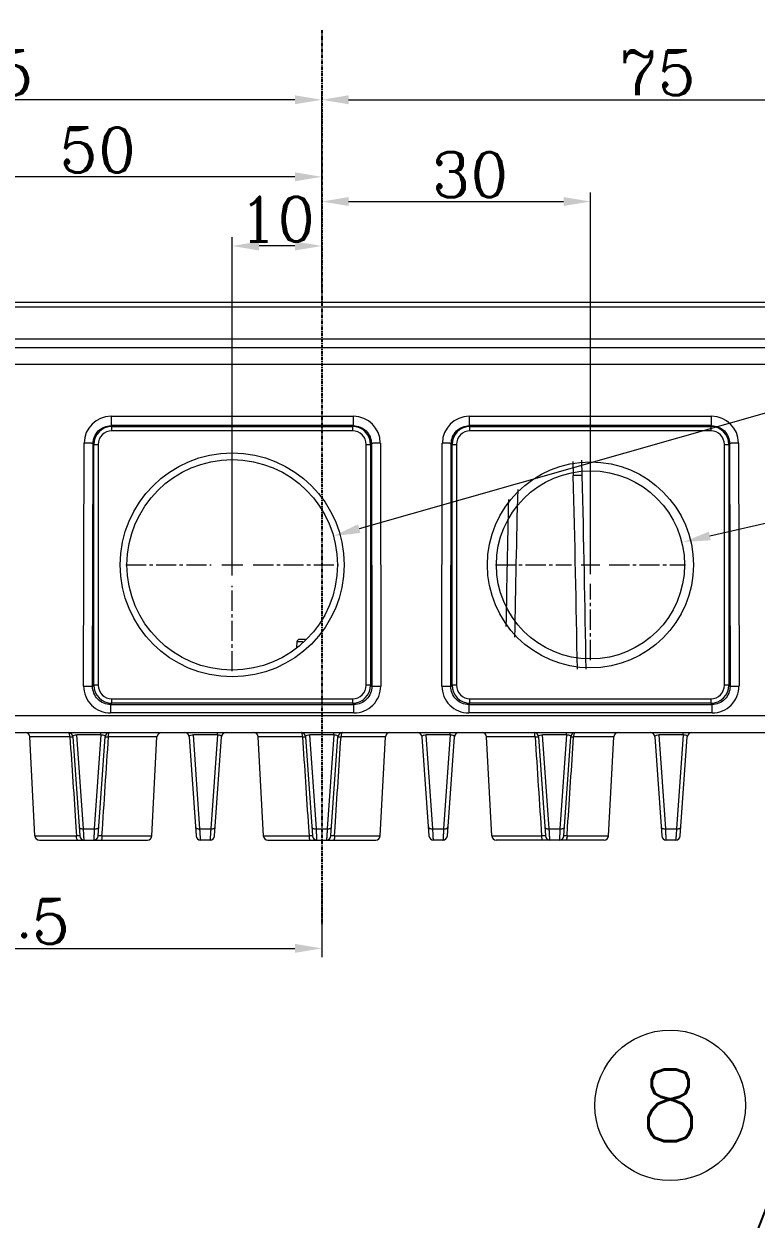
# Model space of a CAD drawing. Header units: millimetres. Extents: x 319 to 1143, y 285 to 1456.
# Drawn here: x 521 to 602.7, y 873.5 to 1007 of the extents above; entities that cross this region are included whole.
import ezdxf
from ezdxf import colors
from ezdxf.entities.mleader import LeaderData, LeaderLine
from ezdxf.enums import TextEntityAlignment as Align
from ezdxf.math import Vec2, Vec3

# ---------------------------------------------------------------- set-up
doc = ezdxf.new("R2010")
doc.units = ezdxf.units.MM
doc.linetypes.add('CENTER2', pattern=[1.125, 0.75, -0.125, 0.125, -0.125])
doc.layers.add('3中心线层', color=1, linetype='CENTER2')
doc.layers.add('from', color=7, linetype='Continuous', lineweight=13)
doc.layers.add('标柱线', color=3, linetype='Continuous', lineweight=13)
doc.styles.add('ROMANC', font='romanc.shx', dxfattribs={"bigfont": 'gbcbig.shx'})
doc.styles.get("Standard").update_dxf_attribs({"font": ''})
doc.styles.add('TXT', font='txt.shx', dxfattribs={"bigfont": 'gbcbig.shx'})
doc.styles.get('Standard').set_extended_font_data('SimSun')
doc.dimstyles.new('YanXiu', dxfattribs={"dimtxt": 2.5, "dimasz": 2.2, "dimexe": 0.66, "dimexo": 0, "dimgap": 0.66, "dimtad": 0, "dimdec": 1, "dimdsep": 46, "dimtxsty": 'ROMANC', "dimcen": 0, "dimclrd": 3, "dimclre": 3, "dimclrt": 42, "dimazin": 2, "dimtfac": 1, "dimtdec": 1, "dimtofl": 0, "dimtmove": 0, "dimatfit": 3, "dimfxl": 1, "dimlwd": 5, "dimlwe": 5, "dimarcsym": 0})

# ---------------------------------------------------------------- blocks, each defined once
blk = doc.blocks.new('*U16')
at = {"layer": '标柱线', "color": 0, "linetype": 'CENTER2', "lineweight": 0, "ltscale": 3, "transparency": 16777216}
for p, q in [((0, 2.35), (0, 11.87)), ((-11.87, 0), (-2.35, 0)), ((2.35, 0), (11.87, 0)), ((0, -11.87), (0, -2.35))]:
    blk.add_line(p, q, dxfattribs=at)
at = {"layer": '标柱线', "color": 0, "linetype": 'Continuous', "lineweight": 0, "ltscale": 3, "transparency": 16777216}
for p, q in [((-1.175, 0), (1.175, 0)), ((0, -1.175), (0, 1.175))]:
    blk.add_line(p, q, dxfattribs=at)
blk = doc.blocks.new('*U17')
at = {"layer": '标柱线', "color": 0, "linetype": 'CENTER2', "lineweight": 0, "ltscale": 3, "transparency": 16777216}
for p, q in [((0, 2.1), (0, 10.62)), ((-10.62, 0), (-2.1, 0)), ((2.1, 0), (10.62, 0)), ((0, -10.62), (0, -2.1))]:
    blk.add_line(p, q, dxfattribs=at)
at = {"layer": '标柱线', "color": 0, "linetype": 'Continuous', "lineweight": 0, "ltscale": 3, "transparency": 16777216}
for p, q in [((-1.05, 0), (1.05, 0)), ((0, -1.05), (0, 1.05))]:
    blk.add_line(p, q, dxfattribs=at)
blk = doc.blocks.new('*D80')
at = {"layer": 'Defpoints', "color": 0, "transparency": 16777216}
for p in [(594.65, 949.13), (571.73, 943.94)]:
    blk.add_point(p, dxfattribs=at)
at = {"layer": '标柱线', "color": 3, "lineweight": 5, "transparency": 16777216}
blk.add_line((737.47, 981.47), (597.58, 949.79), dxfattribs=at)
at = {"layer": '标柱线', "color": 3, "transparency": 16777216}
blk.add_solid([(597.47, 950.28), (597.69, 949.31), (594.65, 949.13)], dxfattribs=at)
at = {"layer": '标柱线', "color": 42, "lineweight": 0, "transparency": 16777216, "insert": (706.35, 978.43), "char_height": 5, "attachment_point": 5, "rotation": 12.7586, "style": 'ROMANC'}
blk.add_mtext('M22X1.5{\\fsimsun|b0|i0|c134|p34;通}{,}{\\fsimsun|b0|i0|c134|p34;倒角C1}', dxfattribs=at)
blk = doc.blocks.new('*D21')
at = {"layer": 'Defpoints', "color": 0, "transparency": 16777216}
for p in [(584.25, 987.13), (554.25, 975.85), (584.25, 946.57)]:
    blk.add_point(p, dxfattribs=at)
at = {"layer": '标柱线', "color": 3, "lineweight": 5, "transparency": 16777216}
for p, q in [((554.25, 976.85), (554.25, 988.13)), ((584.25, 947.57), (584.25, 988.13)), ((557.25, 987.13), (581.25, 987.13))]:
    blk.add_line(p, q, dxfattribs=at)
at = {"layer": '标柱线', "color": 3, "transparency": 16777216}
for points in [[(557.25, 987.63), (557.25, 986.63), (554.25, 987.13)], [(581.25, 986.63), (581.25, 987.63), (584.25, 987.13)]]:
    blk.add_solid(points, dxfattribs=at)
at = {"layer": '标柱线', "color": 42, "lineweight": 0, "transparency": 16777216, "insert": (570.82, 990.13), "char_height": 5, "attachment_point": 5, "rotation": 0, "style": 'ROMANC'}
blk.add_mtext('30', dxfattribs=at)
blk = doc.blocks.new('*D22')
at = {"layer": 'Defpoints', "color": 0, "transparency": 16777216}
for p in [(629.25, 998.49), (554.25, 975.85), (629.25, 946.57)]:
    blk.add_point(p, dxfattribs=at)
at = {"layer": '标柱线', "color": 3, "lineweight": 5, "transparency": 16777216}
for p, q in [((554.25, 976.85), (554.25, 999.49)), ((629.25, 947.57), (629.25, 999.49)), ((557.25, 998.49), (626.25, 998.49))]:
    blk.add_line(p, q, dxfattribs=at)
at = {"layer": '标柱线', "color": 3, "transparency": 16777216}
for points in [[(557.25, 998.99), (557.25, 997.99), (554.25, 998.49)], [(626.25, 997.99), (626.25, 998.99), (629.25, 998.49)]]:
    blk.add_solid(points, dxfattribs=at)
at = {"layer": '标柱线', "color": 42, "lineweight": 0, "transparency": 16777216, "insert": (591.75, 1001.49), "char_height": 5, "attachment_point": 5, "rotation": 0, "style": 'ROMANC'}
blk.add_mtext('75', dxfattribs=at)
blk = doc.blocks.new('*D23')
at = {"layer": 'Defpoints', "color": 0, "transparency": 16777216}
for p in [(544.25, 982.17), (554.25, 975.85), (544.25, 946.57)]:
    blk.add_point(p, dxfattribs=at)
at = {"layer": '标柱线', "color": 3, "lineweight": 5, "transparency": 16777216}
for p, q in [((544.25, 947.57), (544.25, 983.17)), ((551.25, 982.17), (547.25, 982.17)), ((554.25, 976.85), (554.25, 983.17))]:
    blk.add_line(p, q, dxfattribs=at)
at = {"layer": '标柱线', "color": 3, "transparency": 16777216}
for points in [[(547.25, 982.67), (547.25, 981.67), (544.25, 982.17)], [(551.25, 981.67), (551.25, 982.67), (554.25, 982.17)]]:
    blk.add_solid(points, dxfattribs=at)
at = {"layer": '标柱线', "color": 42, "lineweight": 0, "transparency": 16777216, "insert": (549.25, 985.17), "char_height": 5, "attachment_point": 5, "rotation": 0, "style": 'ROMANC'}
blk.add_mtext('10', dxfattribs=at)
blk = doc.blocks.new('*D24')
at = {"layer": 'Defpoints', "color": 0, "transparency": 16777216}
for p in [(504.25, 989.89), (554.25, 975.85), (504.25, 946.57)]:
    blk.add_point(p, dxfattribs=at)
at = {"layer": '标柱线', "color": 3, "lineweight": 5, "transparency": 16777216}
for p, q in [((504.25, 947.57), (504.25, 990.89)), ((554.25, 976.85), (554.25, 990.89)), ((551.25, 989.89), (507.25, 989.89))]:
    blk.add_line(p, q, dxfattribs=at)
at = {"layer": '标柱线', "color": 3, "transparency": 16777216}
for points in [[(507.25, 990.39), (507.25, 989.39), (504.25, 989.89)], [(551.25, 989.39), (551.25, 990.39), (554.25, 989.89)]]:
    blk.add_solid(points, dxfattribs=at)
at = {"layer": '标柱线', "color": 42, "lineweight": 0, "transparency": 16777216, "insert": (529.25, 992.89), "char_height": 5, "attachment_point": 5, "rotation": 0, "style": 'ROMANC'}
blk.add_mtext('50', dxfattribs=at)
blk = doc.blocks.new('*D25')
at = {"layer": 'Defpoints', "color": 0, "transparency": 16777216}
for p in [(469.75, 998.49), (554.25, 975.85), (469.75, 922.85)]:
    blk.add_point(p, dxfattribs=at)
at = {"layer": '标柱线', "color": 3, "lineweight": 5, "transparency": 16777216}
for p, q in [((469.75, 923.85), (469.75, 999.49)), ((554.25, 976.85), (554.25, 999.49)), ((551.25, 998.49), (472.75, 998.49))]:
    blk.add_line(p, q, dxfattribs=at)
at = {"layer": '标柱线', "color": 3, "transparency": 16777216}
for points in [[(472.75, 998.99), (472.75, 997.99), (469.75, 998.49)], [(551.25, 997.99), (551.25, 998.99), (554.25, 998.49)]]:
    blk.add_solid(points, dxfattribs=at)
at = {"layer": '标柱线', "color": 42, "lineweight": 0, "transparency": 16777216, "insert": (514.78, 1001.49), "char_height": 5, "attachment_point": 5, "rotation": 0, "style": 'ROMANC'}
blk.add_mtext('84.5', dxfattribs=at)
blk = doc.blocks.new('*D26')
at = {"layer": 'Defpoints', "color": 0, "transparency": 16777216}
for p in [(482.75, 921.35), (554.25, 911.66), (554.25, 903.76)]:
    blk.add_point(p, dxfattribs=at)
at = {"layer": '标柱线', "color": 3, "lineweight": 5, "transparency": 16777216}
for p, q in [((482.75, 920.35), (482.75, 902.76)), ((554.25, 910.66), (554.25, 902.76)), ((485.75, 903.76), (551.25, 903.76))]:
    blk.add_line(p, q, dxfattribs=at)
at = {"layer": '标柱线', "color": 3, "transparency": 16777216}
for points in [[(485.75, 904.26), (485.75, 903.26), (482.75, 903.76)], [(551.25, 903.26), (551.25, 904.26), (554.25, 903.76)]]:
    blk.add_solid(points, dxfattribs=at)
at = {"layer": '标柱线', "color": 42, "lineweight": 0, "transparency": 16777216, "insert": (518.88, 906.76), "char_height": 5, "attachment_point": 5, "rotation": 0, "style": 'ROMANC'}
blk.add_mtext('71.5', dxfattribs=at)
blk = doc.blocks.new('*D57')
at = {"layer": 'Defpoints', "color": 0, "transparency": 16777216}
for p in [(555.55, 949.79), (532.95, 943.36)]:
    blk.add_point(p, dxfattribs=at)
at = {"layer": '标柱线', "color": 3, "lineweight": 5, "transparency": 16777216}
blk.add_line((734.46, 1000.74), (558.44, 950.61), dxfattribs=at)
at = {"layer": '标柱线', "color": 3, "transparency": 16777216}
blk.add_solid([(558.3, 951.1), (558.57, 950.13), (555.55, 949.79)], dxfattribs=at)
at = {"layer": '标柱线', "color": 42, "lineweight": 0, "transparency": 16777216, "insert": (703.54, 996), "char_height": 5, "attachment_point": 5, "rotation": 15.8961, "style": 'ROMANC'}
blk.add_mtext('M25X1.5{\\fsimsun|b0|i0|c134|p34;通}{,}{\\fsimsun|b0|i0|c134|p34;倒角C1}', dxfattribs=at)

msp = doc.modelspace()

# ---------------------------------------------------------------- linework, layer by layer
at = {"color": 0, "linetype": 'Continuous', "lineweight": 0}
for p, q in [((674.25, 975.35), (434.25, 975.35)), ((664.05, 975.85), (444.45, 975.85)), ((434.44, 971.8), (674.06, 971.8)), ((435.44, 970.85), (673.07, 970.85)), ((654.64, 968.95), (453.86, 968.95)), ((530.72, 963.16), (530.72, 962.11)), ((530.72, 963.16), (557.78, 963.16)), ((530.8, 962.02), (530.72, 962.11)), ((557.78, 962.11), (530.72, 962.11)), ((530.8, 961.52), (530.8, 962.02)), ((530.8, 962.02), (557.7, 962.02)), ((557.78, 962.11), (557.7, 962.02)), ((557.7, 962.02), (557.7, 961.52)), ((557.78, 962.11), (557.78, 963.16)), ((570.72, 963.16), (570.72, 962.11)), ((570.72, 963.16), (597.78, 963.16)), ((597.78, 962.11), (570.72, 962.11)), ((570.8, 962.02), (570.72, 962.11)), ((570.8, 961.52), (570.8, 962.02)), ((570.8, 962.02), (597.7, 962.02)), ((597.78, 962.11), (597.7, 962.02)), ((597.7, 962.02), (597.7, 961.52)), ((597.78, 962.11), (597.78, 963.16)), ((557.7, 961.52), (530.8, 961.52)), ((597.7, 961.52), (570.8, 961.52)), ((527.66, 933.04), (527.71, 960.16)), ((528.66, 932.99), (528.71, 960.11)), ((528.71, 960.11), (528.81, 960.02)), ((528.81, 933.13), (528.81, 960.02)), ((528.81, 960.02), (529.3, 960.02)), ((529.3, 960.02), (529.3, 933.13)), ((559.2, 933.13), (559.2, 960.02)), ((559.2, 960.02), (559.7, 960.02)), ((559.7, 960.02), (559.79, 960.11)), ((559.7, 960.02), (559.7, 933.13)), ((559.79, 960.11), (559.84, 932.99)), ((560.79, 960.16), (560.84, 933.04)), ((567.66, 933.04), (567.71, 960.16)), ((568.66, 932.99), (568.71, 960.11)), ((568.71, 960.11), (568.81, 960.02)), ((568.81, 933.13), (568.81, 960.02)), ((568.81, 960.02), (569.3, 960.02)), ((569.3, 960.02), (569.3, 933.13)), ((599.2, 960.02), (599.7, 960.02)), ((599.2, 933.13), (599.2, 960.02)), ((599.7, 960.02), (599.79, 960.11)), ((599.7, 960.02), (599.7, 933.13)), ((599.79, 960.11), (599.84, 932.99)), ((600.79, 960.16), (600.84, 933.04)), ((582.29, 958.1), (582.33, 956.54)), ((583.33, 956.58), (583.29, 958.24)), ((552.45, 938.25), (551.78, 938.25)), ((551.48, 937.98), (551.42, 937.35)), ((552.13, 937.98), (551.48, 937.98)), ((528.81, 933.13), (528.66, 932.99)), ((529.3, 933.13), (528.81, 933.13)), ((559.7, 933.13), (559.2, 933.13)), ((559.84, 932.99), (559.7, 933.13)), ((568.81, 933.13), (568.66, 932.99)), ((569.3, 933.13), (568.81, 933.13)), ((599.7, 933.13), (599.2, 933.13)), ((599.84, 932.99), (599.7, 933.13)), ((530.8, 931.13), (530.8, 931.63)), ((530.8, 931.63), (557.7, 931.63)), ((557.7, 931.63), (557.7, 931.13)), ((570.8, 931.63), (597.7, 931.63)), ((570.8, 931.13), (570.8, 931.63)), ((597.7, 931.63), (597.7, 931.13)), ((530.66, 930.98), (530.8, 931.13)), ((530.66, 930.98), (530.66, 930.04)), ((530.66, 930.98), (557.84, 930.98)), ((557.84, 930.04), (530.66, 930.04)), ((557.7, 931.13), (530.8, 931.13)), ((557.7, 931.13), (557.84, 930.98)), ((557.84, 930.04), (557.84, 930.98)), ((570.66, 930.98), (570.8, 931.13)), ((570.66, 930.98), (597.84, 930.98)), ((570.66, 930.98), (570.66, 930.04)), ((597.84, 930.04), (570.66, 930.04)), ((597.7, 931.13), (570.8, 931.13)), ((597.7, 931.13), (597.84, 930.98)), ((597.84, 930.04), (597.84, 930.98)), ((455.92, 929.74), (652.58, 929.74)), ((453.4, 927.85), (655.1, 927.85)), ((522.23, 916.32), (521.65, 927.38)), ((526.13, 927.38), (521.65, 927.38)), ((526.44, 927.38), (527.22, 916.31)), ((527.65, 917.1), (526.91, 927.6)), ((529.59, 927.6), (526.91, 927.6)), ((529.59, 927.6), (528.85, 917.1)), ((529.28, 916.31), (530.06, 927.38)), ((529.59, 927.6), (529.59, 927.85)), ((535.85, 927.38), (530.44, 927.38)), ((535.28, 916.32), (535.85, 927.38)), ((539.44, 927.38), (540.22, 916.31)), ((540.65, 917.1), (539.91, 927.6)), ((542.59, 927.6), (539.91, 927.6)), ((542.59, 927.6), (541.85, 917.1)), ((542.28, 916.31), (543.06, 927.38)), ((542.59, 927.6), (542.59, 927.85)), ((552.1, 927.38), (547.15, 927.38)), ((547.73, 916.32), (547.15, 927.38)), ((552.44, 927.38), (553.22, 916.31)), ((555.59, 927.6), (552.91, 927.6)), ((553.65, 917.1), (552.91, 927.6)), ((555.59, 927.6), (554.85, 917.1)), ((555.28, 916.31), (556.06, 927.38)), ((555.59, 927.6), (555.59, 927.85)), ((561.35, 927.38), (556.4, 927.38)), ((560.78, 916.32), (561.35, 927.38)), ((565.44, 927.38), (566.22, 916.31)), ((568.59, 927.6), (565.91, 927.6)), ((566.65, 917.1), (565.91, 927.6)), ((568.59, 927.6), (567.85, 917.1)), ((568.28, 916.31), (569.06, 927.38)), ((568.59, 927.6), (568.59, 927.85)), ((578.06, 927.38), (572.65, 927.38)), ((573.23, 916.32), (572.65, 927.38)), ((578.44, 927.38), (579.22, 916.31)), ((581.59, 927.6), (578.91, 927.6)), ((579.65, 917.1), (578.91, 927.6)), ((581.59, 927.6), (580.85, 917.1)), ((581.28, 916.31), (582.06, 927.38)), ((581.59, 927.6), (581.59, 927.85)), ((586.85, 927.38), (582.37, 927.38)), ((586.28, 916.32), (586.85, 927.38)), ((591.44, 927.38), (592.22, 916.31)), ((594.59, 927.6), (591.91, 927.6)), ((592.65, 917.1), (591.91, 927.6)), ((594.59, 927.6), (593.85, 917.1)), ((594.28, 916.31), (595.06, 927.38)), ((594.59, 927.6), (594.59, 927.85)), ((526.8, 917.3), (526.86, 916.32)), ((527.65, 917.1), (528.85, 917.1)), ((540.65, 917.1), (541.85, 917.1)), ((552.76, 917.29), (552.83, 916.32)), ((553.65, 917.1), (554.85, 917.1)), ((555.67, 916.32), (555.74, 917.29)), ((566.65, 917.1), (567.85, 917.1)), ((579.65, 917.1), (580.85, 917.1)), ((581.64, 916.32), (581.7, 917.29)), ((592.65, 917.1), (593.85, 917.1)), ((522.23, 916.32), (526.86, 916.32)), ((522.72, 915.85), (534.78, 915.85)), ((529.71, 916.32), (535.28, 916.32)), ((541.78, 915.85), (540.72, 915.85)), ((547.73, 916.32), (552.83, 916.32)), ((548.22, 915.85), (560.28, 915.85)), ((555.67, 916.32), (560.78, 916.32)), ((567.78, 915.85), (566.72, 915.85)), ((573.23, 916.32), (578.79, 916.32)), ((585.78, 915.85), (573.72, 915.85)), ((581.64, 916.32), (586.28, 916.32)), ((593.78, 915.85), (592.72, 915.85))]:
    msp.add_line(p, q, dxfattribs=at)
for centre, radius in [((544.25, 946.57), 11.75), ((584.25, 946.57), 10.5)]:
    msp.add_circle(centre, radius, dxfattribs=at)
for centre, radius, start, end in [((530.72, 960.16), 3, 89.9548, 179.828), ((530.8, 960.02), 2, 90.0101, 179.9899), ((557.7, 960.02), 2, 0.0101, 89.9899), ((557.78, 960.16), 3, 0.1736, 90.0433), ((570.72, 960.16), 3, 89.9548, 179.828), ((570.8, 960.02), 2, 90.0101, 179.9899), ((597.7, 960.02), 2, 0.0101, 89.9899), ((597.78, 960.16), 3, 0.1736, 90.0433), ((530.8, 960.02), 1.5, 90.0146, 180.0151), ((557.7, 960.02), 1.5, 0.0145, 90.0151), ((570.8, 960.02), 1.5, 90.0146, 180.0151), ((597.7, 960.02), 1.5, 0.0145, 90.0151), ((-1605.69, 899.65), 2188.76, 0.9232, 1.48919), ((-1138.99, 911.8), 1722.9, 0.76853, 1.48922), ((2745.65, 900.08), 2170.22, 178.55074, 178.98568), ((2354.77, 910.74), 1780.19, 178.6124, 179.06767), ((551.78, 937.95), 0.3, 90, 175), ((530.8, 933.13), 2, 180.0101, 269.9899), ((530.8, 933.13), 1.5, 180.0146, 270.0151), ((557.7, 933.13), 2, 270.0101, 359.9899), ((557.7, 933.13), 1.5, 270.0145, 0.0151), ((557.84, 933.03), 2.99, 270.0343, 0.1829), ((570.8, 933.13), 2, 180.0101, 269.9899), ((570.8, 933.13), 1.5, 180.0146, 270.0151), ((597.7, 933.13), 2, 270.0101, 359.9899), ((597.7, 933.13), 1.5, 270.0145, 0.0151), ((597.84, 933.03), 2.99, 270.0343, 0.1829), ((521.15, 927.35), 0.5, 3, 90), ((525.95, 927.35), 0.5, 4, 90), ((530.56, 927.35), 0.5, 90, 176), ((536.35, 927.35), 0.5, 90, 177), ((538.95, 927.35), 0.5, 4, 90), ((543.56, 927.35), 0.5, 90, 176), ((546.65, 927.35), 0.5, 3, 90), ((551.95, 927.35), 0.5, 4, 90), ((556.56, 927.35), 0.5, 90, 176), ((561.85, 927.35), 0.5, 90, 177), ((564.95, 927.35), 0.5, 4, 90), ((569.56, 927.35), 0.5, 90, 176), ((572.15, 927.35), 0.5, 3, 90), ((577.95, 927.35), 0.5, 4, 90), ((582.56, 927.35), 0.5, 90, 176), ((587.35, 927.35), 0.5, 90, 177), ((590.95, 927.35), 0.5, 3.9991, 90), ((595.56, 927.35), 0.5, 90, 176), ((522.72, 916.35), 0.5, 183, 270), ((528.37, 916.35), 1.51, 180.8815, 182.4815), ((527.72, 916.35), 0.5, 184.0014, 270.0051), ((528.78, 916.35), 0.5, 269.9994, 356), ((534.78, 916.35), 0.5, 270, 357), ((540.72, 916.35), 0.5, 184, 270.0001), ((541.78, 916.35), 0.5, 269.9952, 355.9986), ((548.22, 916.35), 0.5, 183, 270), ((553.72, 916.35), 0.5, 184.0014, 270.0055), ((554.78, 916.35), 0.5, 269.9994, 356), ((560.28, 916.35), 0.5, 270, 357), ((566.72, 916.35), 0.5, 184, 270.0001), ((567.78, 916.35), 0.5, 269.9999, 356), ((573.72, 916.35), 0.5, 183, 270), ((579.72, 916.35), 0.5, 184.0014, 270.0053), ((580.78, 916.35), 0.5, 269.9995, 356), ((585.78, 916.35), 0.5, 270, 357), ((592.72, 916.35), 0.5, 184.001, 270.0046), ((593.78, 916.35), 0.5, 269.9952, 355.9986)]:
    msp.add_arc(centre, radius, start, end, dxfattribs=at)
for points, knots in [([(528.71, 960.11), (528.71, 960.62), (529.14, 961.68), (530.21, 962.11), (530.72, 962.11)], [0, 0, 0, 0, 0.499353, 1, 1, 1, 1]), ([(557.78, 962.11), (558.29, 962.11), (559.36, 961.68), (559.79, 960.62), (559.79, 960.11)], [0, 0, 0, 0, 0.500151, 1, 1, 1, 1]), ([(568.71, 960.11), (568.71, 960.62), (569.14, 961.68), (570.21, 962.11), (570.72, 962.11)], [0, 0, 0, 0, 0.499353, 1, 1, 1, 1]), ([(597.78, 962.11), (598.29, 962.11), (599.36, 961.68), (599.79, 960.62), (599.79, 960.11)], [0, 0, 0, 0, 0.500151, 1, 1, 1, 1]), ([(528.71, 960.11), (528.71, 960.12), (528.68, 960.12), (528.62, 960.13), (528.53, 960.14), (528.4, 960.15), (528.25, 960.16), (528.02, 960.16), (527.84, 960.16), (527.71, 960.16)], [0, 0, 0, 0, 0.023803, 0.081171, 0.175526, 0.304111, 0.461457, 0.637236, 1, 1, 1, 1]), ([(560.79, 960.16), (560.67, 960.16), (560.48, 960.16), (560.25, 960.16), (560.1, 960.15), (559.97, 960.14), (559.88, 960.13), (559.82, 960.12), (559.79, 960.12), (559.79, 960.11)], [0, 0, 0, 0, 0.362764, 0.538543, 0.695889, 0.824473, 0.918829, 0.976197, 1, 1, 1, 1]), ([(568.71, 960.11), (568.71, 960.12), (568.68, 960.12), (568.62, 960.13), (568.53, 960.14), (568.4, 960.15), (568.25, 960.16), (568.02, 960.16), (567.84, 960.16), (567.71, 960.16)], [0, 0, 0, 0, 0.023803, 0.081171, 0.175526, 0.304111, 0.461457, 0.637236, 1, 1, 1, 1]), ([(600.79, 960.16), (600.67, 960.16), (600.48, 960.16), (600.25, 960.16), (600.1, 960.15), (599.97, 960.14), (599.88, 960.13), (599.82, 960.12), (599.79, 960.12), (599.79, 960.11)], [0, 0, 0, 0, 0.362764, 0.538543, 0.695889, 0.824473, 0.918829, 0.976197, 1, 1, 1, 1]), ([(582.33, 956.6), (582.33, 956.6), (582.36, 956.59), (582.41, 956.58), (582.51, 956.58), (582.63, 956.57), (582.79, 956.57), (583.03, 956.57), (583.21, 956.57), (583.33, 956.58)], [0, 0, 0, 0, 0.019199, 0.07324, 0.166372, 0.295607, 0.45498, 0.633327, 1, 1, 1, 1]), ([(527.66, 933.04), (527.66, 932.65), (527.82, 931.86), (528.48, 930.86), (529.48, 930.19), (530.27, 930.04), (530.66, 930.04)], [0, 0, 0, 0, 0.249873, 0.49978, 0.749813, 1, 1, 1, 1]), ([(527.66, 933.04), (527.79, 933.04), (527.96, 933.04), (528.2, 933.03), (528.35, 933.02), (528.48, 933.02), (528.57, 933.01), (528.63, 933), (528.66, 932.99), (528.66, 932.99)], [0, 0, 0, 0, 0.359897, 0.535226, 0.692832, 0.822245, 0.917626, 0.975822, 1, 1, 1, 1]), ([(530.66, 930.98), (530.15, 930.98), (529.08, 931.41), (528.66, 932.48), (528.66, 932.99)], [0, 0, 0, 0, 0.49986, 1, 1, 1, 1]), ([(559.84, 932.99), (559.84, 932.48), (559.42, 931.41), (558.35, 930.98), (557.84, 930.98)], [0, 0, 0, 0, 0.499641, 1, 1, 1, 1]), ([(559.84, 932.99), (559.84, 932.99), (559.87, 933), (559.93, 933.01), (560.02, 933.02), (560.15, 933.02), (560.31, 933.03), (560.54, 933.04), (560.72, 933.04), (560.84, 933.04)], [0, 0, 0, 0, 0.024178, 0.082374, 0.177755, 0.307168, 0.464774, 0.640103, 1, 1, 1, 1]), ([(567.66, 933.04), (567.79, 933.04), (567.96, 933.04), (568.2, 933.03), (568.35, 933.02), (568.48, 933.02), (568.57, 933.01), (568.63, 933), (568.66, 932.99), (568.66, 932.99)], [0, 0, 0, 0, 0.359897, 0.535226, 0.692832, 0.822245, 0.917626, 0.975822, 1, 1, 1, 1]), ([(567.66, 933.04), (567.66, 932.65), (567.82, 931.86), (568.48, 930.86), (569.48, 930.19), (570.27, 930.04), (570.66, 930.04)], [0, 0, 0, 0, 0.249873, 0.49978, 0.749813, 1, 1, 1, 1]), ([(570.66, 930.98), (570.15, 930.98), (569.08, 931.41), (568.66, 932.48), (568.66, 932.99)], [0, 0, 0, 0, 0.49986, 1, 1, 1, 1]), ([(599.84, 932.99), (599.84, 932.48), (599.42, 931.41), (598.35, 930.98), (597.84, 930.98)], [0, 0, 0, 0, 0.499641, 1, 1, 1, 1]), ([(599.84, 932.99), (599.84, 932.99), (599.87, 933), (599.93, 933.01), (600.02, 933.02), (600.15, 933.02), (600.31, 933.03), (600.54, 933.04), (600.72, 933.04), (600.84, 933.04)], [0, 0, 0, 0, 0.024178, 0.082374, 0.177755, 0.307168, 0.464774, 0.640103, 1, 1, 1, 1]), ([(526.08, 927.7), (526.07, 927.72), (526.04, 927.78), (525.99, 927.85), (525.95, 927.85)], [0, 0, 0, 0, 0.339397, 1, 1, 1, 1]), ([(526.13, 927.38), (526.13, 927.4), (526.13, 927.47), (526.12, 927.55), (526.1, 927.61)], [0, 0, 0, 0, 0.260334, 1, 1, 1, 1]), ([(526.13, 927.38), (526.17, 927.38), (526.25, 927.38), (526.34, 927.39), (526.39, 927.39), (526.42, 927.39), (526.43, 927.39), (526.44, 927.39), (526.44, 927.38)], [0, 0, 0, 0, 0.394625, 0.721566, 0.841479, 0.928243, 0.981153, 1, 1, 1, 1]), ([(526.44, 927.38), (526.44, 927.41), (526.47, 927.51), (526.66, 927.59), (526.82, 927.6), (526.91, 927.6)], [0, 0, 0, 0, 0.155922, 0.492364, 1, 1, 1, 1]), ([(529.59, 927.6), (529.62, 927.6), (529.74, 927.6), (529.86, 927.58), (529.93, 927.55)], [0, 0, 0, 0, 0.295829, 1, 1, 1, 1]), ([(529.93, 927.55), (529.97, 927.53), (530.03, 927.49), (530.06, 927.41), (530.06, 927.38)], [0, 0, 0, 0, 0.585738, 1, 1, 1, 1]), ([(530.06, 927.38), (530.06, 927.39), (530.07, 927.39), (530.09, 927.39), (530.12, 927.39), (530.19, 927.39), (530.3, 927.38), (530.39, 927.38), (530.44, 927.38)], [0, 0, 0, 0, 0.019839, 0.074478, 0.163539, 0.286005, 0.61579, 1, 1, 1, 1]), ([(530.44, 927.38), (530.44, 927.49), (530.45, 927.64), (530.5, 927.8), (530.54, 927.85), (530.56, 927.85)], [0, 0, 0, 0, 0.672343, 0.887608, 1, 1, 1, 1]), ([(539.44, 927.38), (539.44, 927.41), (539.47, 927.51), (539.66, 927.59), (539.82, 927.6), (539.91, 927.6)], [0, 0, 0, 0, 0.155976, 0.492406, 1, 1, 1, 1]), ([(542.59, 927.6), (542.62, 927.6), (542.72, 927.6), (542.82, 927.59), (542.88, 927.56)], [0, 0, 0, 0, 0.282353, 1, 1, 1, 1]), ([(542.88, 927.56), (542.89, 927.56), (542.93, 927.55), (542.96, 927.53), (542.98, 927.52)], [0, 0, 0, 0, 0.283395, 1, 1, 1, 1]), ([(542.98, 927.52), (542.99, 927.51), (543.04, 927.48), (543.06, 927.42), (543.06, 927.38)], [0, 0, 0, 0, 0.304263, 1, 1, 1, 1]), ([(552.1, 927.38), (552.09, 927.49), (552.08, 927.64), (552.02, 927.8), (551.97, 927.85), (551.95, 927.85)], [0, 0, 0, 0, 0.654909, 0.871172, 1, 1, 1, 1]), ([(552.1, 927.38), (552.14, 927.38), (552.22, 927.38), (552.32, 927.39), (552.38, 927.39), (552.42, 927.39), (552.43, 927.39), (552.44, 927.39), (552.44, 927.38)], [0, 0, 0, 0, 0.389503, 0.717874, 0.839041, 0.926921, 0.980667, 1, 1, 1, 1]), ([(552.44, 927.38), (552.44, 927.41), (552.47, 927.51), (552.66, 927.59), (552.82, 927.6), (552.91, 927.6)], [0, 0, 0, 0, 0.156155, 0.492771, 1, 1, 1, 1]), ([(555.59, 927.6), (555.62, 927.6), (555.72, 927.6), (555.82, 927.59), (555.88, 927.56)], [0, 0, 0, 0, 0.282353, 1, 1, 1, 1]), ([(555.88, 927.56), (555.89, 927.56), (555.93, 927.55), (555.96, 927.53), (555.98, 927.52)], [0, 0, 0, 0, 0.283395, 1, 1, 1, 1]), ([(555.98, 927.52), (555.99, 927.51), (556.04, 927.48), (556.06, 927.42), (556.06, 927.38)], [0, 0, 0, 0, 0.304263, 1, 1, 1, 1]), ([(556.06, 927.38), (556.06, 927.39), (556.07, 927.39), (556.08, 927.39), (556.12, 927.39), (556.18, 927.39), (556.28, 927.38), (556.36, 927.38), (556.4, 927.38)], [0, 0, 0, 0, 0.019333, 0.073079, 0.16096, 0.282126, 0.610495, 1, 1, 1, 1]), ([(556.56, 927.85), (556.53, 927.85), (556.48, 927.8), (556.42, 927.64), (556.41, 927.49), (556.4, 927.38)], [0, 0, 0, 0, 0.12816, 0.344964, 1, 1, 1, 1]), ([(565.44, 927.38), (565.44, 927.41), (565.47, 927.51), (565.66, 927.59), (565.82, 927.6), (565.91, 927.6)], [0, 0, 0, 0, 0.155976, 0.492406, 1, 1, 1, 1]), ([(568.59, 927.6), (568.62, 927.6), (568.72, 927.6), (568.82, 927.59), (568.88, 927.56)], [0, 0, 0, 0, 0.282353, 1, 1, 1, 1]), ([(568.88, 927.56), (568.89, 927.56), (568.93, 927.55), (568.96, 927.53), (568.98, 927.52)], [0, 0, 0, 0, 0.283395, 1, 1, 1, 1]), ([(568.98, 927.52), (568.99, 927.51), (569.04, 927.48), (569.06, 927.42), (569.06, 927.38)], [0, 0, 0, 0, 0.304263, 1, 1, 1, 1]), ([(578.06, 927.38), (578.06, 927.49), (578.05, 927.64), (578.01, 927.8), (577.96, 927.85), (577.95, 927.85)], [0, 0, 0, 0, 0.672227, 0.887127, 1, 1, 1, 1]), ([(578.06, 927.38), (578.11, 927.38), (578.2, 927.38), (578.31, 927.39), (578.38, 927.39), (578.41, 927.39), (578.43, 927.39), (578.44, 927.39), (578.44, 927.38)], [0, 0, 0, 0, 0.384207, 0.713995, 0.836464, 0.925525, 0.980161, 1, 1, 1, 1]), ([(578.44, 927.38), (578.44, 927.41), (578.47, 927.51), (578.66, 927.59), (578.82, 927.6), (578.91, 927.6)], [0, 0, 0, 0, 0.156155, 0.492771, 1, 1, 1, 1]), ([(581.59, 927.6), (581.62, 927.6), (581.72, 927.6), (581.82, 927.59), (581.88, 927.56)], [0, 0, 0, 0, 0.282353, 1, 1, 1, 1]), ([(581.88, 927.56), (581.89, 927.56), (581.93, 927.55), (581.96, 927.53), (581.98, 927.52)], [0, 0, 0, 0, 0.283395, 1, 1, 1, 1]), ([(581.98, 927.52), (581.99, 927.51), (582.04, 927.48), (582.06, 927.42), (582.06, 927.38)], [0, 0, 0, 0, 0.304263, 1, 1, 1, 1]), ([(582.06, 927.38), (582.06, 927.39), (582.07, 927.39), (582.08, 927.39), (582.11, 927.39), (582.17, 927.39), (582.25, 927.38), (582.33, 927.38), (582.37, 927.38)], [0, 0, 0, 0, 0.018848, 0.071759, 0.158523, 0.278434, 0.605372, 1, 1, 1, 1]), ([(582.56, 927.85), (582.49, 927.85), (582.42, 927.71), (582.38, 927.55), (582.37, 927.44), (582.37, 927.38)], [0, 0, 0, 0, 0.353128, 0.653132, 1, 1, 1, 1]), ([(591.44, 927.38), (591.44, 927.41), (591.47, 927.51), (591.66, 927.59), (591.82, 927.6), (591.91, 927.6)], [0, 0, 0, 0, 0.156134, 0.492747, 1, 1, 1, 1]), ([(594.59, 927.6), (594.62, 927.6), (594.74, 927.6), (594.86, 927.58), (594.93, 927.55)], [0, 0, 0, 0, 0.295832, 1, 1, 1, 1]), ([(594.93, 927.55), (594.97, 927.53), (595.03, 927.49), (595.06, 927.41), (595.06, 927.38)], [0, 0, 0, 0, 0.585741, 1, 1, 1, 1]), ([(527.15, 917.31), (527.15, 917.24), (527.28, 917.14), (527.46, 917.1), (527.58, 917.1), (527.65, 917.1)], [0, 0, 0, 0, 0.387348, 0.675346, 1, 1, 1, 1]), ([(527.72, 915.85), (527.71, 915.85), (527.72, 915.86), (527.71, 915.87), (527.71, 915.9), (527.71, 915.94), (527.71, 915.99), (527.7, 916.07), (527.7, 916.2), (527.69, 916.38), (527.68, 916.59), (527.66, 916.84), (527.65, 917.01), (527.65, 917.1)], [0, 0, 0, 0, 0.004321, 0.017211, 0.038563, 0.068271, 0.106229, 0.152323, 0.268047, 0.413418, 0.586248, 0.783156, 1, 1, 1, 1]), ([(528.85, 917.1), (528.85, 917.01), (528.84, 916.84), (528.83, 916.59), (528.81, 916.38), (528.8, 916.2), (528.8, 916.07), (528.79, 915.99), (528.79, 915.94), (528.79, 915.9), (528.79, 915.87), (528.78, 915.86), (528.79, 915.85), (528.78, 915.85)], [0, 0, 0, 0, 0.216843, 0.413749, 0.586576, 0.731949, 0.847676, 0.893771, 0.931729, 0.961438, 0.98279, 0.995679, 1, 1, 1, 1]), ([(528.85, 917.1), (528.92, 917.1), (529.04, 917.1), (529.22, 917.14), (529.35, 917.24), (529.35, 917.31)], [0, 0, 0, 0, 0.337816, 0.612622, 1, 1, 1, 1]), ([(540.15, 917.31), (540.15, 917.24), (540.28, 917.14), (540.46, 917.1), (540.58, 917.1), (540.65, 917.1)], [0, 0, 0, 0, 0.387348, 0.675346, 1, 1, 1, 1]), ([(540.72, 915.85), (540.71, 915.85), (540.72, 915.86), (540.71, 915.87), (540.71, 915.9), (540.71, 915.94), (540.71, 915.99), (540.7, 916.07), (540.7, 916.2), (540.69, 916.38), (540.68, 916.59), (540.66, 916.84), (540.65, 917.01), (540.65, 917.1)], [0, 0, 0, 0, 0.004319, 0.017207, 0.038558, 0.068266, 0.106223, 0.152316, 0.26804, 0.413412, 0.586243, 0.783154, 1, 1, 1, 1]), ([(541.85, 917.1), (541.85, 917.01), (541.84, 916.84), (541.83, 916.59), (541.81, 916.38), (541.8, 916.2), (541.8, 916.07), (541.79, 915.99), (541.79, 915.94), (541.79, 915.9), (541.79, 915.87), (541.78, 915.86), (541.79, 915.85), (541.78, 915.85)], [0, 0, 0, 0, 0.216845, 0.413754, 0.586582, 0.731956, 0.847683, 0.893777, 0.931735, 0.961442, 0.982793, 0.995681, 1, 1, 1, 1]), ([(541.85, 917.1), (541.92, 917.1), (542.04, 917.1), (542.22, 917.14), (542.35, 917.24), (542.35, 917.31)], [0, 0, 0, 0, 0.337816, 0.612622, 1, 1, 1, 1]), ([(553.15, 917.31), (553.15, 917.24), (553.28, 917.14), (553.46, 917.1), (553.58, 917.1), (553.65, 917.1)], [0, 0, 0, 0, 0.387348, 0.675346, 1, 1, 1, 1]), ([(553.72, 915.85), (553.71, 915.85), (553.72, 915.86), (553.71, 915.87), (553.71, 915.9), (553.71, 915.94), (553.71, 915.99), (553.7, 916.07), (553.7, 916.2), (553.69, 916.38), (553.68, 916.59), (553.66, 916.84), (553.65, 917.01), (553.65, 917.1)], [0, 0, 0, 0, 0.004321, 0.017211, 0.038563, 0.068271, 0.106229, 0.152323, 0.268047, 0.413418, 0.586248, 0.783157, 1, 1, 1, 1]), ([(554.85, 917.1), (554.85, 917.01), (554.84, 916.84), (554.83, 916.59), (554.81, 916.38), (554.8, 916.2), (554.8, 916.07), (554.79, 915.99), (554.79, 915.94), (554.79, 915.9), (554.79, 915.87), (554.78, 915.86), (554.79, 915.85), (554.78, 915.85)], [0, 0, 0, 0, 0.216843, 0.413749, 0.586576, 0.731949, 0.847676, 0.893771, 0.931729, 0.961438, 0.98279, 0.995679, 1, 1, 1, 1]), ([(554.85, 917.1), (554.92, 917.1), (555.04, 917.1), (555.22, 917.14), (555.35, 917.24), (555.35, 917.31)], [0, 0, 0, 0, 0.337816, 0.612622, 1, 1, 1, 1]), ([(566.15, 917.31), (566.15, 917.24), (566.28, 917.14), (566.46, 917.1), (566.58, 917.1), (566.65, 917.1)], [0, 0, 0, 0, 0.387348, 0.675346, 1, 1, 1, 1]), ([(566.72, 915.85), (566.71, 915.85), (566.72, 915.86), (566.71, 915.87), (566.71, 915.9), (566.71, 915.94), (566.71, 915.99), (566.7, 916.07), (566.7, 916.2), (566.69, 916.38), (566.68, 916.59), (566.66, 916.84), (566.65, 917.01), (566.65, 917.1)], [0, 0, 0, 0, 0.004319, 0.017207, 0.038558, 0.068266, 0.106223, 0.152316, 0.26804, 0.413412, 0.586243, 0.783154, 1, 1, 1, 1]), ([(567.85, 917.1), (567.85, 917.01), (567.84, 916.84), (567.83, 916.59), (567.81, 916.38), (567.8, 916.2), (567.8, 916.07), (567.79, 915.99), (567.79, 915.94), (567.79, 915.9), (567.79, 915.87), (567.78, 915.86), (567.79, 915.85), (567.78, 915.85)], [0, 0, 0, 0, 0.216845, 0.413754, 0.586582, 0.731956, 0.847683, 0.893777, 0.931735, 0.961442, 0.982793, 0.995681, 1, 1, 1, 1]), ([(567.85, 917.1), (567.92, 917.1), (568.04, 917.1), (568.22, 917.14), (568.35, 917.24), (568.35, 917.31)], [0, 0, 0, 0, 0.337816, 0.612622, 1, 1, 1, 1]), ([(579.15, 917.31), (579.15, 917.24), (579.28, 917.14), (579.46, 917.1), (579.58, 917.1), (579.65, 917.1)], [0, 0, 0, 0, 0.387348, 0.675346, 1, 1, 1, 1]), ([(579.72, 915.85), (579.71, 915.85), (579.72, 915.86), (579.71, 915.87), (579.71, 915.9), (579.71, 915.94), (579.71, 915.99), (579.7, 916.07), (579.7, 916.2), (579.69, 916.38), (579.68, 916.59), (579.66, 916.84), (579.65, 917.01), (579.65, 917.1)], [0, 0, 0, 0, 0.004321, 0.017211, 0.038563, 0.068271, 0.106229, 0.152323, 0.268047, 0.413418, 0.586248, 0.783157, 1, 1, 1, 1]), ([(580.85, 917.1), (580.85, 917.01), (580.84, 916.84), (580.83, 916.59), (580.81, 916.38), (580.8, 916.2), (580.8, 916.07), (580.79, 915.99), (580.79, 915.94), (580.79, 915.9), (580.79, 915.87), (580.78, 915.86), (580.79, 915.85), (580.78, 915.85)], [0, 0, 0, 0, 0.216843, 0.413749, 0.586576, 0.731949, 0.847676, 0.893771, 0.93173, 0.961438, 0.98279, 0.995679, 1, 1, 1, 1]), ([(580.85, 917.1), (580.92, 917.1), (581.04, 917.1), (581.22, 917.14), (581.35, 917.24), (581.35, 917.31)], [0, 0, 0, 0, 0.337816, 0.612622, 1, 1, 1, 1]), ([(592.15, 917.31), (592.15, 917.24), (592.28, 917.14), (592.46, 917.1), (592.58, 917.1), (592.65, 917.1)], [0, 0, 0, 0, 0.387327, 0.67533, 1, 1, 1, 1]), ([(592.72, 915.85), (592.71, 915.85), (592.72, 915.86), (592.71, 915.87), (592.71, 915.9), (592.71, 915.94), (592.71, 915.99), (592.7, 916.07), (592.7, 916.2), (592.69, 916.38), (592.68, 916.59), (592.66, 916.84), (592.65, 917.01), (592.65, 917.1)], [0, 0, 0, 0, 0.004321, 0.017211, 0.038563, 0.068271, 0.10623, 0.152323, 0.268047, 0.413419, 0.586249, 0.783157, 1, 1, 1, 1]), ([(593.85, 917.1), (593.85, 917.01), (593.84, 916.84), (593.83, 916.59), (593.81, 916.38), (593.8, 916.2), (593.8, 916.07), (593.79, 915.99), (593.79, 915.94), (593.79, 915.9), (593.79, 915.87), (593.78, 915.86), (593.79, 915.85), (593.78, 915.85)], [0, 0, 0, 0, 0.216843, 0.413748, 0.586576, 0.731948, 0.847676, 0.893771, 0.931729, 0.961438, 0.98279, 0.995679, 1, 1, 1, 1]), ([(593.85, 917.1), (593.92, 917.1), (594.04, 917.1), (594.22, 917.14), (594.35, 917.24), (594.35, 917.31)], [0, 0, 0, 0, 0.337816, 0.612622, 1, 1, 1, 1]), ([(527.22, 916.31), (527.22, 916.31), (527.2, 916.31), (527.19, 916.31), (527.16, 916.31), (527.1, 916.31), (527, 916.32), (526.91, 916.32), (526.86, 916.32)], [0, 0, 0, 0, 0.018833, 0.07212, 0.158813, 0.277176, 0.597793, 1, 1, 1, 1]), ([(527.01, 915.85), (526.99, 915.85), (526.94, 915.89), (526.88, 916.03), (526.87, 916.18), (526.86, 916.28)], [0, 0, 0, 0, 0.122127, 0.336538, 1, 1, 1, 1]), ([(529.71, 916.32), (529.65, 916.32), (529.55, 916.31), (529.43, 916.31), (529.36, 916.31), (529.32, 916.31), (529.3, 916.31), (529.28, 916.31), (529.28, 916.31)], [0, 0, 0, 0, 0.392196, 0.71513, 0.836477, 0.925635, 0.98023, 1, 1, 1, 1]), ([(529.71, 916.32), (529.71, 916.26), (529.71, 916.15), (529.69, 916), (529.67, 915.91), (529.65, 915.85), (529.64, 915.85)], [0, 0, 0, 0, 0.36522, 0.693741, 0.909914, 1, 1, 1, 1]), ([(553.22, 916.31), (553.22, 916.31), (553.2, 916.31), (553.19, 916.31), (553.15, 916.31), (553.08, 916.31), (552.97, 916.31), (552.88, 916.32), (552.83, 916.32)], [0, 0, 0, 0, 0.019333, 0.073488, 0.161289, 0.280766, 0.602245, 1, 1, 1, 1]), ([(552.83, 916.32), (552.83, 916.3), (552.83, 916.22), (552.84, 916.14), (552.84, 916.08)], [0, 0, 0, 0, 0.260632, 1, 1, 1, 1]), ([(552.84, 916.08), (552.85, 916.07), (552.85, 916.01), (552.87, 915.95), (552.88, 915.91)], [0, 0, 0, 0, 0.294229, 1, 1, 1, 1]), ([(552.88, 915.91), (552.89, 915.9), (552.9, 915.88), (552.92, 915.85), (552.94, 915.85)], [0, 0, 0, 0, 0.354217, 1, 1, 1, 1]), ([(555.67, 916.32), (555.62, 916.32), (555.53, 916.31), (555.42, 916.31), (555.35, 916.31), (555.31, 916.31), (555.3, 916.31), (555.28, 916.31), (555.28, 916.31)], [0, 0, 0, 0, 0.398035, 0.71976, 0.839152, 0.926773, 0.980748, 1, 1, 1, 1]), ([(555.62, 915.92), (555.62, 915.91), (555.6, 915.88), (555.58, 915.85), (555.57, 915.85)], [0, 0, 0, 0, 0.364393, 1, 1, 1, 1]), ([(555.66, 916.09), (555.66, 916.07), (555.65, 916.01), (555.63, 915.96), (555.62, 915.92)], [0, 0, 0, 0, 0.294612, 1, 1, 1, 1]), ([(579.22, 916.31), (579.22, 916.31), (579.2, 916.31), (579.18, 916.31), (579.14, 916.31), (579.07, 916.31), (578.95, 916.31), (578.85, 916.32), (578.79, 916.32)], [0, 0, 0, 0, 0.019853, 0.074916, 0.163873, 0.284508, 0.606872, 1, 1, 1, 1]), ([(578.79, 916.32), (578.79, 916.26), (578.8, 916.15), (578.81, 916), (578.83, 915.91), (578.85, 915.85), (578.86, 915.85)], [0, 0, 0, 0, 0.365219, 0.693741, 0.909913, 1, 1, 1, 1]), ([(581.64, 916.32), (581.59, 916.32), (581.51, 916.32), (581.4, 916.31), (581.34, 916.31), (581.31, 916.31), (581.3, 916.31), (581.28, 916.31), (581.28, 916.31)], [0, 0, 0, 0, 0.402383, 0.723259, 0.841565, 0.928106, 0.981238, 1, 1, 1, 1]), ([(581.57, 915.92), (581.56, 915.91), (581.54, 915.88), (581.52, 915.85), (581.49, 915.85)], [0, 0, 0, 0, 0.339429, 1, 1, 1, 1]), ([(581.62, 916.09), (581.61, 916.07), (581.6, 916.01), (581.59, 915.95), (581.57, 915.92)], [0, 0, 0, 0, 0.291591, 1, 1, 1, 1])]:
    msp.add_open_spline(points, degree=3, knots=knots, dxfattribs=at)
for points in [[(526.1, 927.61), (526.1, 927.64), (526.09, 927.67), (526.08, 927.7)], [(526.13, 927.38), (526.35, 924.02), (526.58, 920.66), (526.8, 917.3)], [(529.71, 916.32), (529.95, 920.01), (530.19, 923.69), (530.44, 927.38)], [(552.1, 927.38), (552.32, 924.01), (552.54, 920.65), (552.76, 917.29)], [(555.74, 917.29), (555.96, 920.65), (556.18, 924.01), (556.4, 927.38)], [(578.06, 927.38), (578.31, 923.69), (578.55, 920.01), (578.79, 916.32)], [(581.7, 917.29), (581.92, 920.65), (582.15, 924.01), (582.37, 927.38)], [(555.67, 916.32), (555.67, 916.25), (555.67, 916.17), (555.66, 916.09)], [(581.64, 916.32), (581.64, 916.24), (581.63, 916.17), (581.62, 916.09)]]:
    msp.add_open_spline(points, degree=3, dxfattribs=at)
at = {"layer": '3中心线层', "ltscale": 0.5}
msp.add_line((554.25, 1006.25), (554.25, 906.46), dxfattribs=at)
at = {"layer": 'from', "color": 4, "linetype": 'ByBlock'}
msp.add_circle((593.15, 886.23), 8.4, dxfattribs=at)
at = {"layer": '标柱线', "color": 0, "lineweight": 0}
for centre, radius in [((544.25, 946.57), 12.5), ((584.25, 946.57), 11.5)]:
    msp.add_circle(centre, radius, dxfattribs=at)

# ---------------------------------------------------------------- block references
at = {"layer": '标柱线', "color": 0, "linetype": 'CENTER2', "lineweight": 0, "ltscale": 3}
for name, p in [('*U16', (544.25, 946.57)), ('*U17', (584.25, 946.57))]:
    msp.add_blockref(name, p, dxfattribs=at)

# ---------------------------------------------------------------- texts
at = {"layer": 'from', "color": 6, "linetype": 'ByBlock', "style": 'TXT'}
msp.add_text('8', height=8, rotation=360, dxfattribs=at).set_placement((593.15, 886.23), align=Align.MIDDLE)

# ---------------------------------------------------------------- dimensions: what is measured, and where the dimension line sits
at = {"layer": '标柱线', "color": 0, "lineweight": 0}
for p1, p2, text, override, picture, middle in [((532.95, 943.36), (555.55, 949.79), 'M25X1.5{\\fsimsun|b0|i0|c134|p34;通}{,}{\\fsimsun|b0|i0|c134|p34;倒角C1}', {"dimtxt": 5, "dimasz": 3, "dimexe": 1, "dimexo": 1, "dimgap": 0.5, "dimtad": 1, "dimtih": 0, "dimtoh": 0, "dimdec": 1, "dimlfac": 1, "dimpost": '<>', "dimcen": 0, "dimse1": 0, "dimse2": 0, "dimsd1": 0, "dimsd2": 0, "dimtix": 0, "dimtofl": 0, "dimatfit": 3, "dimtvp": 0.1, "dimarcsym": 2}, '*D57', (704.61, 992.24)), ((571.73, 943.94), (594.65, 949.13), 'M22X1.5{\\fsimsun|b0|i0|c134|p34;通}{,}{\\fsimsun|b0|i0|c134|p34;倒角C1}', {"dimtxt": 5, "dimasz": 3, "dimexe": 1, "dimexo": 1, "dimgap": 0.5, "dimtad": 1, "dimpost": '<>', "dimtvp": 0.1, "dimarcsym": 2}, '*D80', (707.21, 974.62))]:
    dim = msp.add_diameter_dim_2p(p1=p1, p2=p2, text=text, dimstyle='YanXiu', override=override, dxfattribs=at)
    dim.commit()
    dim.dimension.update_dxf_attribs({"geometry": picture, "text_midpoint": middle, "dimtype": 163})
for base, p1, p2, picture, middle in [((469.75, 998.49), (554.25, 975.85), (469.75, 922.85), '*D25', (514.78, 998.49)), ((629.25, 998.49), (554.25, 975.85), (629.25, 946.57), '*D22', (591.75, 998.49)), ((504.25, 989.89), (554.25, 975.85), (504.25, 946.57), '*D24', (529.25, 989.89)), ((584.25, 987.13), (554.25, 975.85), (584.25, 946.57), '*D21', (570.82, 987.13)), ((544.25, 982.17), (554.25, 975.85), (544.25, 946.57), '*D23', (549.25, 982.17)), ((554.25, 903.76), (482.75, 921.35), (554.25, 911.66), '*D26', (518.88, 903.76))]:
    dim = msp.add_linear_dim(base=base, p1=p1, p2=p2, angle=0, dimstyle='YanXiu', override={"dimtxt": 5, "dimasz": 3, "dimexe": 1, "dimexo": 1, "dimgap": 0.5, "dimtad": 1, "dimarcsym": 2}, dxfattribs=at)
    dim.commit()
    dim.dimension.update_dxf_attribs({"geometry": picture, "text_midpoint": middle, "dimtype": 160})

# ---------------------------------------------------------------- leaders
at = {"layer": '标柱线'}
ml = msp.add_multileader_mtext('Standard', dxfattribs=at)
ml.set_content('将此柱子铣至腔底，\\P侧壁相平或略低', color=256)
ml.set_leader_properties()
ml.build(insert=Vec2(0, 0))
ctx = ml.context
ctx.base_point, ctx.char_height, ctx.plane_origin = Vec3(614.21, 880.81), 6, Vec3(579.25, 810.84)
notes = []
notes.append((ctx, [(0, (1, 1, 0), (606.21, 880.81), (1, 0), 8, [(0, [(579.25, 810.84)], 256, [])])]))
ctx.mtext.insert = Vec3(616.21, 884.28)
for ctx, leaders in notes:
    for number, flags, end, landing, length, lines in leaders:
        leader = LeaderData()
        leader.index, (leader.has_last_leader_line, leader.has_dogleg_vector, leader.attachment_direction) = number, flags
        leader.last_leader_point, leader.dogleg_vector, leader.dogleg_length = Vec3(end), Vec3(landing), length
        for number, points, colour, breaks in lines:
            line = LeaderLine()
            line.index, line.vertices, line.color, line.breaks = number, Vec3.list(points), colors.encode_raw_color(colour), breaks
            leader.lines.append(line)
        ctx.leaders.append(leader)

doc.saveas('drawing.dxf')
